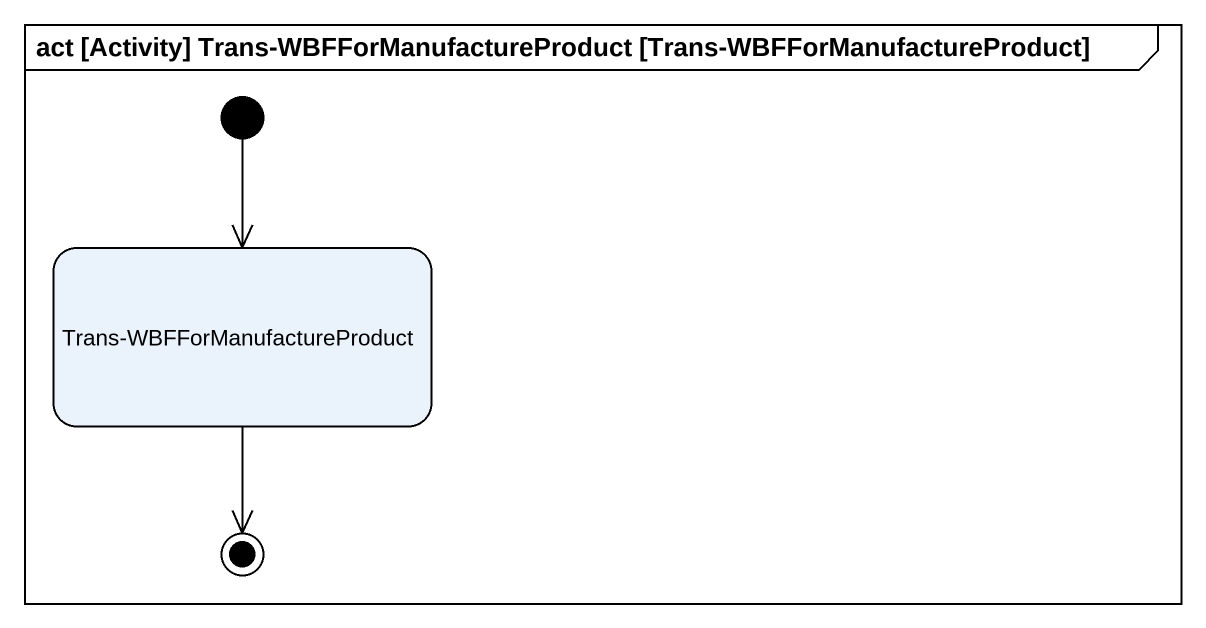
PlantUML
@startuml
mainframe act [Activity] Trans-WBFForManufactureProduct [Trans-WBFForManufactureProduct]
hide empty description
state "Trans-WBFForManufactureProduct" as Trans_WBFForManufactureProdu
[*] --> Trans_WBFForManufactureProdu
Trans_WBFForManufactureProdu --> [*]
@enduml
